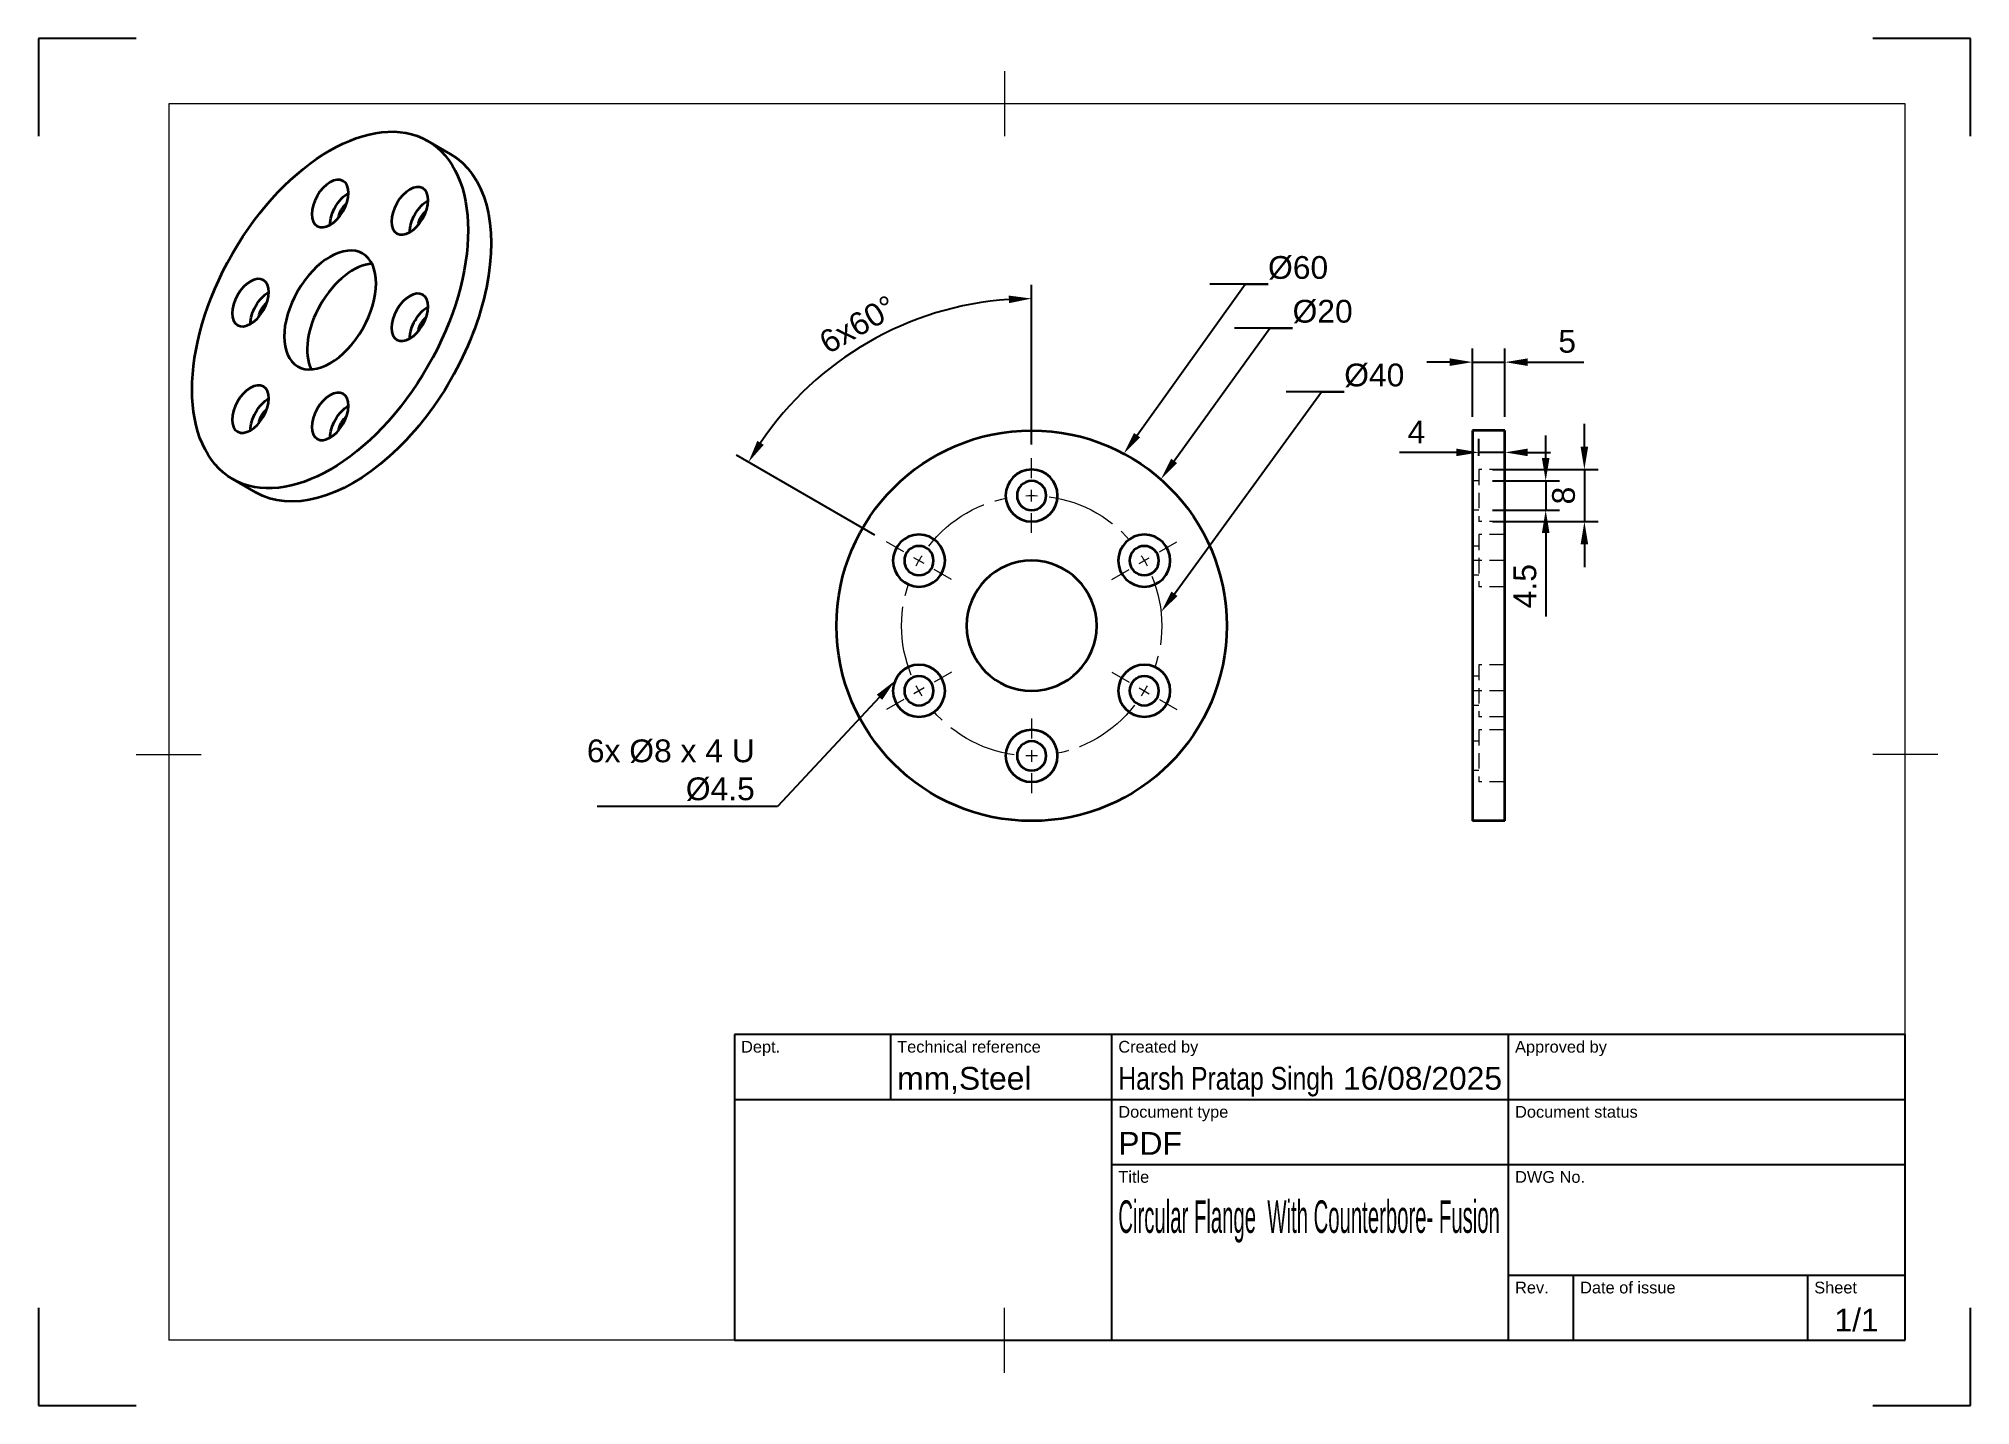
# Model space of a CAD drawing. Header units: millimetres. Extents: x 0 to 297, y 0 to 210.
import ezdxf
from ezdxf import colors
from ezdxf.entities.mleader import LeaderData, LeaderLine
from ezdxf.enums import TextEntityAlignment as Align
from ezdxf.math import Vec2, Vec3

# ---------------------------------------------------------------- set-up
doc = ezdxf.new("R2010")
doc.units = ezdxf.units.MM
doc.header["$LTSCALE"] = 0.75
doc.linetypes.add('CENTER2', pattern=[28.575, 19.05, -3.175, 3.175, -3.175])
doc.linetypes.add('HIDDEN2', pattern=[4.7625, 3.175, -1.5875])
for name, color, linetype, lineweight in [('BORDER', 7, 'Continuous', 18), ('FD_Dimensions', 7, 'Continuous', 18), ('Hidden', 7, 'HIDDEN2', 18), ('Hole Notes', 7, 'Continuous', 18), ('Leaders', 7, 'Continuous', 18), ('Smart Centers', 7, 'CENTER2', 18), ('TITLEBLOCK', 7, 'Continuous', 25), ('Visible', 7, 'Continuous', 35)]:
    doc.layers.add(name, color=color, linetype=linetype, lineweight=lineweight)
doc.styles.add('FusionTitle', font='arial.ttf')
doc.styles.get("Standard").update_dxf_attribs({"font": 'arial.ttf'})
doc.dimstyles.new('Dim-ISO-25', dxfattribs={"dimtxt": 3.5, "dimasz": 3.5, "dimexe": 2.1, "dimexo": 2.1, "dimgap": 1.4, "dimtad": 1, "dimzin": 12, "dimdsep": 46, "dimtxsty": 'Standard', "dimcen": 0, "dimazin": 3, "dimtp": 0.1, "dimtm": 0.1, "dimtfac": 0.714286, "dimtmove": 0, "dimatfit": 3, "dimfxl": 1, "dimtzin": 12, "dimarcsym": 0})

# ---------------------------------------------------------------- blocks, each defined once
blk = doc.blocks.new('ISO_A4(L)_SHEET')
at = {"layer": 'BORDER'}
for p, q in [((148.5, 205), (148.5, 195)), ((287, 200), (20, 200)), ((20, 200), (20, 10)), ((287, 10), (287, 200)), ((15, 100), (25, 100)), ((292, 100), (282, 100)), ((148.5, 5), (148.5, 15)), ((287, 10), (20, 10))]:
    blk.add_line(p, q, dxfattribs=at)
at = {"layer": 'Defpoints'}
for p, q in [((0, 210), (0, 195)), ((15, 210), (0, 210)), ((297, 210), (282, 210)), ((297, 195), (297, 210)), ((0, 15), (0, 0)), ((297, 0), (297, 15)), ((0, 0), (15, 0)), ((282, 0), (297, 0))]:
    blk.add_line(p, q, dxfattribs=at)
blk = doc.blocks.new('ISO_TITLEBLOCK')
at = {"layer": 'TITLEBLOCK'}
for p, q in [((0, 47), (-180, 47)), ((-180, 47), (-180, 0)), ((-156, 37), (-156, 47)), ((-122, 0), (-122, 47)), ((-61, 0), (-61, 47)), ((0, 0), (0, 47)), ((-180, 37), (0, 37)), ((-122, 27), (0, 27)), ((-61, 10), (0, 10)), ((-51, 0), (-51, 10)), ((-15, 0), (-15, 10)), ((-180, 0), (0, 0))]:
    blk.add_line(p, q, dxfattribs=at)
at = {"layer": 'TITLEBLOCK', "style": 'FusionTitle'}
for s, p in [('Dept.', (-179, 46)), ('Technical reference', (-155, 46)), ('Created by', (-121, 46)), ('Approved by', (-60, 46)), ('Document type', (-121, 36)), ('Document status', (-60, 36)), ('Title', (-121, 26)), ('DWG No.', (-60, 26)), ('Rev.', (-60, 9)), ('Date of issue', (-50, 9)), ('Sheet', (-14, 9))]:
    blk.add_text(s, height=1.8, dxfattribs=at).set_placement(p, align=Align.TOP_LEFT)
for tag, height, p in [('DEPT', 3.5, (-179, 42)), ('TECHNICAL_REFERENCE', 3.5, (-155, 42)), ('CREATED_BY', 3.5, (-121, 42)), ('APPROVED_BY', 3.5, (-60, 42)), ('DOCUMENT_TYPE', 3.5, (-121, 32)), ('DOCUMENT_STATUS', 3.5, (-60, 32)), ('TITLE_1', 5, (-121, 21.5)), ('TITLE_2', 5, (-121, 14)), ('TITLE_3', 5, (-121, 6.5)), ('DATE_OF_ISSUE', 3.5, (-50, 5))]:
    blk.add_attdef(tag, text='', height=height, dxfattribs=at).set_placement(p, align=Align.TOP_LEFT)
for tag, p in [('CREATED_DATE', (-62, 42)), ('APPROVED_DATE', (-0.99, 42))]:
    blk.add_attdef(tag, text='', height=3.5, dxfattribs=at).set_placement(p, align=Align.TOP_RIGHT)
for tag, height, p in [('DRAWING_NUMBER', 5, (-30.5, 19.75)), ('REV', 3.5, (-56, 4.85)), ('SHEET', 3.5, (-7.5, 4.85))]:
    blk.add_attdef(tag, text='', height=height, dxfattribs=at).set_placement(p, align=Align.TOP_CENTER)
blk = doc.blocks.new('*D18')
at = {"layer": 'Defpoints', "color": 0, "transparency": 16777216}
for p in [(225.450138, 160.292916), (220.450138, 149.792916), (225.450138, 149.792916)]:
    blk.add_point(p, dxfattribs=at)
at = {"layer": 'FD_Dimensions', "color": 0, "lineweight": -2, "transparency": 16777216}
for p, q in [((220.450138, 151.892916), (220.450138, 162.392916)), ((225.450138, 151.892916), (225.450138, 162.392916)), ((216.950138, 160.292916), (213.450138, 160.292916)), ((220.450138, 160.292916), (225.450138, 160.292916)), ((228.950138, 160.292916), (237.570739, 160.292916))]:
    blk.add_line(p, q, dxfattribs=at)
at = {"layer": 'FD_Dimensions', "color": 0, "transparency": 16777216}
for points in [[(216.950138, 160.876249), (216.950138, 159.709583), (220.450138, 160.292916)], [(228.950138, 160.876249), (228.950138, 159.709583), (225.450138, 160.292916)]]:
    blk.add_solid(points, dxfattribs=at)
at = {"layer": 'FD_Dimensions', "color": 0, "transparency": 16777216, "insert": (235.010438, 163.472759), "char_height": 3.5, "attachment_point": 5}
blk.add_mtext('5', dxfattribs=at)
blk = doc.blocks.new('*U7')
at = {"layer": 'Smart Centers', "color": 0, "ltscale": 0.75, "transparency": 16777216}
for p, q in [((-19.640509, 11.339453), (-22.300154, 12.875)), ((-12.340862, 7.125), (-15.000507, 8.660547))]:
    blk.add_line(p, q, dxfattribs=at)
at = {"layer": 'Smart Centers', "color": 0, "linetype": 'Continuous', "ltscale": 0.75, "transparency": 16777216}
blk.add_line((-16.547175, 9.553516), (-18.093842, 10.446485), dxfattribs=at)
at = {"layer": 'Smart Centers', "color": 0, "linetype": 'Continuous', "ltscale": 0.75, "transparency": 16777216, "extrusion": (0, 0, -1)}
blk.add_arc((0, 0), 20, 27.44162, 32.55838, dxfattribs=at)
blk = doc.blocks.new('*U8')
at = {"layer": 'Smart Centers', "color": 0, "ltscale": 0.75, "transparency": 16777216}
for p, q in [((0, 22.678907), (0, 25.75)), ((0, 14.25), (0, 17.321094))]:
    blk.add_line(p, q, dxfattribs=at)
at = {"layer": 'Smart Centers', "color": 0, "linetype": 'Continuous', "ltscale": 0.75, "transparency": 16777216}
blk.add_line((0, 19.107032), (0, 20.892969), dxfattribs=at)
at = {"layer": 'Smart Centers', "color": 0, "linetype": 'Continuous', "ltscale": 0.75, "transparency": 16777216, "extrusion": (0, 0, -1)}
blk.add_arc((0, 0), 20, 87.44162, 92.55838, dxfattribs=at)
blk = doc.blocks.new('*U9')
at = {"layer": 'Smart Centers', "color": 0, "ltscale": 0.75, "transparency": 16777216}
for p, q in [((19.640509, 11.339453), (22.300154, 12.875)), ((12.340862, 7.125), (15.000507, 8.660547))]:
    blk.add_line(p, q, dxfattribs=at)
at = {"layer": 'Smart Centers', "color": 0, "linetype": 'Continuous', "ltscale": 0.75, "transparency": 16777216}
blk.add_line((16.547175, 9.553516), (18.093842, 10.446485), dxfattribs=at)
at = {"layer": 'Smart Centers', "color": 0, "linetype": 'Continuous', "ltscale": 0.75, "transparency": 16777216, "extrusion": (0, 0, -1)}
blk.add_arc((0, 0), 20, 147.44162, 152.55838, dxfattribs=at)
blk = doc.blocks.new('*U10')
at = {"layer": 'Smart Centers', "color": 0, "ltscale": 0.75, "transparency": 16777216}
for p, q in [((12.340862, -7.125), (15.000507, -8.660547)), ((19.640509, -11.339453), (22.300154, -12.875))]:
    blk.add_line(p, q, dxfattribs=at)
at = {"layer": 'Smart Centers', "color": 0, "linetype": 'Continuous', "ltscale": 0.75, "transparency": 16777216}
blk.add_line((16.547175, -9.553516), (18.093842, -10.446485), dxfattribs=at)
at = {"layer": 'Smart Centers', "color": 0, "linetype": 'Continuous', "ltscale": 0.75, "transparency": 16777216, "extrusion": (0, 0, -1)}
blk.add_arc((0, 0), 20, 207.44162, 212.55838, dxfattribs=at)
blk = doc.blocks.new('*U11')
at = {"layer": 'Smart Centers', "color": 0, "ltscale": 0.75, "transparency": 16777216}
for p, q in [((0, -14.25), (0, -17.321094)), ((0, -22.678907), (0, -25.75))]:
    blk.add_line(p, q, dxfattribs=at)
at = {"layer": 'Smart Centers', "color": 0, "linetype": 'Continuous', "ltscale": 0.75, "transparency": 16777216}
blk.add_line((0, -19.107032), (0, -20.892969), dxfattribs=at)
at = {"layer": 'Smart Centers', "color": 0, "linetype": 'Continuous', "ltscale": 0.75, "transparency": 16777216, "extrusion": (0, 0, -1)}
blk.add_arc((0, 0), 20, 267.44162, 272.55838, dxfattribs=at)
blk = doc.blocks.new('*U12')
at = {"layer": 'Smart Centers', "color": 0, "ltscale": 0.75, "transparency": 16777216}
for p, q in [((-12.340862, -7.125), (-15.000507, -8.660547)), ((-19.640509, -11.339453), (-22.300154, -12.875))]:
    blk.add_line(p, q, dxfattribs=at)
at = {"layer": 'Smart Centers', "color": 0, "linetype": 'Continuous', "ltscale": 0.75, "transparency": 16777216}
blk.add_line((-16.547175, -9.553516), (-18.093842, -10.446485), dxfattribs=at)
at = {"layer": 'Smart Centers', "color": 0, "linetype": 'Continuous', "ltscale": 0.75, "transparency": 16777216, "extrusion": (0, 0, -1)}
blk.add_arc((0, 0), 20, 327.44162, 332.55838, dxfattribs=at)
blk = doc.blocks.new('*U13')
at = {"layer": 'Smart Centers', "color": 0, "ltscale": 0.75, "transparency": 16777216, "extrusion": (0, 0, -1)}
for start, end in [(37.6803, 82.3197), (97.6803, 142.3197), (337.6803, 22.3197), (157.6803, 202.3197), (277.6803, 322.3197), (217.6803, 262.3197)]:
    blk.add_arc((0, 0), 20, start, end, dxfattribs=at)
at = {"layer": 'Smart Centers', "color": 0, "ltscale": 0.75, "transparency": 16777216}
for name in ['*U8', '*U7', '*U9', '*U12', '*U10', '*U11']:
    blk.add_blockref(name, (0, 0), dxfattribs=at)
blk = doc.blocks.new('*D19')
at = {"layer": 'Defpoints', "color": 0, "transparency": 16777216}
for p in [(135.480263, 167.030977), (152.673511, 145.542916), (152.673511, 142.471822), (130.373357, 132.667916), (133.033002, 131.132369)]:
    blk.add_point(p, dxfattribs=at)
at = {"layer": 'FD_Dimensions', "color": 0, "lineweight": -2, "transparency": 16777216}
for p, q in [((152.673511, 147.642916), (152.673511, 172.16261)), ((128.554703, 133.717916), (107.320025, 145.977763))]:
    blk.add_line(p, q, dxfattribs=at)
blk.add_arc((152.673511, 119.792916), 50.269694, 93.989994, 146.010006, dxfattribs=at)
at = {"layer": 'FD_Dimensions', "color": 0, "transparency": 16777216}
for points in [[(149.155325, 170.523747), (149.19594, 169.357788), (152.673511, 170.06261)], [(111.487859, 147.587017), (110.498415, 148.20517), (109.138679, 144.927763)]]:
    blk.add_solid(points, dxfattribs=at)
at = {"layer": 'FD_Dimensions', "color": 0, "transparency": 16777216, "insert": (125.945161, 166.087776), "char_height": 3.5, "attachment_point": 5, "rotation": 30.00001157}
blk.add_mtext('6x60°', dxfattribs=at)
blk = doc.blocks.new('*D20')
at = {"layer": 'Defpoints', "color": 0, "transparency": 16777216}
for p in [(221.450138, 146.425709), (221.450138, 143.792916), (225.450138, 143.792916)]:
    blk.add_point(p, dxfattribs=at)
at = {"layer": 'FD_Dimensions', "color": 0, "lineweight": -2, "transparency": 16777216}
for p, q in [((221.450138, 145.892916), (221.450138, 148.525709)), ((225.450138, 145.892916), (225.450138, 148.525709)), ((217.950138, 146.425709), (209.229265, 146.425709)), ((225.450138, 146.425709), (221.450138, 146.425709)), ((228.950138, 146.425709), (232.450138, 146.425709))]:
    blk.add_line(p, q, dxfattribs=at)
at = {"layer": 'FD_Dimensions', "color": 0, "transparency": 16777216}
for points in [[(217.950138, 147.009042), (217.950138, 145.842376), (221.450138, 146.425709)], [(228.950138, 147.009042), (228.950138, 145.842376), (225.450138, 146.425709)]]:
    blk.add_solid(points, dxfattribs=at)
at = {"layer": 'FD_Dimensions', "color": 0, "transparency": 16777216, "insert": (211.839702, 149.575709), "char_height": 3.5, "attachment_point": 5}
blk.add_mtext('4', dxfattribs=at)
blk = doc.blocks.new('*D21')
at = {"layer": 'Defpoints', "color": 0, "transparency": 16777216}
for p in [(221.450138, 143.792916), (221.450138, 135.792916), (237.654377, 135.792916)]:
    blk.add_point(p, dxfattribs=at)
at = {"layer": 'FD_Dimensions', "color": 0, "lineweight": -2, "transparency": 16777216}
for p, q in [((237.654377, 147.292916), (237.654377, 150.792916)), ((223.550138, 143.792916), (239.754377, 143.792916)), ((237.654377, 143.792916), (237.654377, 135.792916)), ((223.550138, 135.792916), (239.754377, 135.792916)), ((237.654377, 132.292916), (237.654377, 128.792916))]:
    blk.add_line(p, q, dxfattribs=at)
at = {"layer": 'FD_Dimensions', "color": 0, "transparency": 16777216}
for points in [[(237.071044, 147.292916), (238.23771, 147.292916), (237.654377, 143.792916)], [(237.071044, 132.292916), (238.23771, 132.292916), (237.654377, 135.792916)]]:
    blk.add_solid(points, dxfattribs=at)
at = {"layer": 'FD_Dimensions', "color": 0, "transparency": 16777216, "insert": (234.467372, 139.792916), "char_height": 3.5, "attachment_point": 5, "rotation": 90}
blk.add_mtext('8', dxfattribs=at)
blk = doc.blocks.new('*D22')
at = {"layer": 'Defpoints', "color": 0, "transparency": 16777216}
for p in [(221.450138, 142.042916), (221.450138, 137.542916), (231.706954, 137.542916)]:
    blk.add_point(p, dxfattribs=at)
at = {"layer": 'FD_Dimensions', "color": 0, "lineweight": -2, "transparency": 16777216}
for p, q in [((231.706954, 145.542916), (231.706954, 149.042916)), ((223.550138, 142.042916), (233.806954, 142.042916)), ((231.706954, 142.042916), (231.706954, 137.542916)), ((223.550138, 137.542916), (233.806954, 137.542916)), ((231.706954, 134.042916), (231.706954, 121.203694))]:
    blk.add_line(p, q, dxfattribs=at)
at = {"layer": 'FD_Dimensions', "color": 0, "transparency": 16777216}
for points in [[(231.123621, 145.542916), (232.290287, 145.542916), (231.706954, 142.042916)], [(231.123621, 134.042916), (232.290287, 134.042916), (231.706954, 137.542916)]]:
    blk.add_solid(points, dxfattribs=at)
at = {"layer": 'FD_Dimensions', "color": 0, "transparency": 16777216, "insert": (228.527111, 125.873305), "char_height": 3.5, "attachment_point": 5, "rotation": 90}
blk.add_mtext('4.5', dxfattribs=at)

msp = doc.modelspace()

# ---------------------------------------------------------------- linework, layer by layer
at = {"layer": 'Hidden', "extrusion": (1, -2e-16, 2.967e-13)}
for p, q in [((221.450138, 143.792916), (221.450138, 135.792916)), ((225.450138, 143.792916), (221.450138, 143.792916)), ((221.450138, 142.042916), (220.450138, 142.042916)), ((221.450138, 137.542916), (220.450138, 137.542916)), ((225.450138, 135.792916), (221.450138, 135.792916)), ((221.450138, 133.792916), (221.450138, 125.792916)), ((225.450138, 133.792916), (221.450138, 133.792916)), ((221.450138, 132.042916), (220.450138, 132.042916)), ((225.450138, 129.792916), (220.450138, 129.792916)), ((221.450138, 127.542916), (220.450138, 127.542916)), ((225.450138, 125.792916), (221.450138, 125.792916)), ((221.450138, 113.792916), (221.450138, 105.792916)), ((225.450138, 113.792916), (221.450138, 113.792916)), ((221.450138, 112.042916), (220.450138, 112.042916)), ((225.450138, 109.792916), (220.450138, 109.792916)), ((221.450138, 107.542916), (220.450138, 107.542916)), ((225.450138, 105.792916), (221.450138, 105.792916)), ((221.450138, 102.042916), (220.450138, 102.042916)), ((221.450138, 103.792916), (221.450138, 95.792916)), ((225.450138, 103.792916), (221.450138, 103.792916)), ((221.450138, 97.542916), (220.450138, 97.542916)), ((225.450138, 95.792916), (221.450138, 95.792916))]:
    msp.add_line(p, q, dxfattribs=at)
at = {"layer": 'Visible', "extrusion": (-0.707107, 0.407196, 0.578093)}
for p, q in [((59.788637, 194.30738), (63.32417, 192.271401)), ((29.846704, 142.312374), (33.382238, 140.276395))]:
    msp.add_line(p, q, dxfattribs=at)
at = {"layer": 'Visible', "extrusion": (1, -2e-16, 2.967e-13)}
for p, q in [((220.450138, 149.792916), (220.450138, 89.792916)), ((225.450138, 149.792916), (220.450138, 149.792916)), ((225.450138, 89.792916), (225.450138, 149.792916)), ((225.450138, 89.792916), (220.450138, 89.792916))]:
    msp.add_line(p, q, dxfattribs=at)
at = {"layer": 'Visible'}
msp.add_circle((152.673511, 119.792916), 30, dxfattribs=at)
at = {"layer": 'Visible', "extrusion": (0, 0, -1)}
for centre, radius in [((-152.673511, 139.792916), 4), ((-152.673511, 139.792916), 2.25), ((-135.353003, 129.792916), 4), ((-169.994019, 129.792916), 4), ((-135.353003, 129.792916), 2.25), ((-169.994019, 129.792916), 2.25), ((-152.673511, 119.792916), 10), ((-135.353003, 109.792916), 4), ((-169.994019, 109.792916), 4), ((-135.353003, 109.792916), 2.25), ((-169.994019, 109.792916), 2.25), ((-152.673511, 99.792916), 4), ((-152.673511, 99.792916), 2.25)]:
    msp.add_circle(centre, radius, dxfattribs=at)
at = {"layer": 'Visible'}
msp.add_ellipse((44.81767, 168.309877), major_axis=(14.970966, 25.997503), ratio=0.5780931159, dxfattribs=at)
at = {"layer": 'Visible', "extrusion": (-3e-16, 1e-16, -1)}
msp.add_ellipse((48.353204, 166.273898), major_axis=(14.970966, 25.997503), ratio=0.5780931159, start_param=0, end_param=3.1415926536, dxfattribs=at)
at = {"layer": 'Visible', "extrusion": (-3e-16, 2e-16, -1)}
for centre, start_param, end_param in [((44.81767, 184.66082), 1.5707963268, 7.853981634), ((57.065119, 183.538185), 1.5707963268, 7.853981634), ((47.646097, 183.032037), 3.9250645582, 5.4997134025), ((59.893546, 181.909402), 3.9250645582, 5.4997134025), ((32.570221, 169.432511), 1.5707963268, 7.853981634), ((35.398648, 167.803729), 3.9250645582, 5.4997134025), ((57.065119, 167.187242), 1.5707963268, 7.853981634), ((59.893546, 165.558459), 3.9250645582, 5.4997134025), ((32.570221, 153.081569), 1.5707963268, 7.853981634), ((35.398648, 151.452786), 3.9250645582, 5.4997134025), ((44.81767, 151.958934), 1.5707963268, 7.853981634), ((47.646097, 150.330151), 3.9250645582, 5.4997134025)]:
    msp.add_ellipse(centre, major_axis=(1.996129, 3.466334), ratio=0.5780931159, start_param=start_param, end_param=end_param, dxfattribs=at)
at = {"layer": 'Visible', "extrusion": (-2e-16, 0, -1)}
for centre in [(47.646097, 183.032037), (59.893546, 181.909402), (35.398648, 167.803729), (59.893546, 165.558459), (35.398648, 151.452786), (47.646097, 150.330151)]:
    msp.add_ellipse(centre, major_axis=(1.122822, 1.949813), ratio=0.5780931159, start_param=4.1103088665, end_param=5.3144690942, dxfattribs=at)
at = {"layer": 'Visible', "extrusion": (-4e-16, 2e-16, -1)}
msp.add_ellipse((44.81767, 168.309877), major_axis=(4.990322, 8.665834), ratio=0.5780931159, start_param=1.5707963268, end_param=7.853981634, dxfattribs=at)
at = {"layer": 'Visible'}
msp.add_ellipse((48.353204, 166.273898), major_axis=(4.990322, 8.665834), ratio=0.5780931159, start_param=0.360638466, end_param=2.7809541875, dxfattribs=at)

# ---------------------------------------------------------------- block references
at = {"layer": 'BORDER'}
msp.add_blockref('ISO_A4(L)_SHEET', (0, 0), dxfattribs=at)
at = {"layer": 'Smart Centers', "ltscale": 0.75}
msp.add_blockref('*U13', (152.673511, 119.792916), dxfattribs=at)
at = {"layer": 'TITLEBLOCK'}
ref = msp.add_blockref('ISO_TITLEBLOCK', (287, 10), dxfattribs=at)
ref.add_attrib('DOCUMENT_TYPE', 'PDF', dxfattribs={"height": 3.5, "style": 'FusionTitle'}).set_placement((166, 42), align=Align.TOP_LEFT)
ref.add_attrib('CREATED_DATE', '16/08/2025', dxfattribs={"height": 3.5, "style": 'FusionTitle'}).set_placement((225, 52), align=Align.TOP_RIGHT)
ref.add_attrib('SHEET', '1/1', dxfattribs={"height": 3.5, "style": 'FusionTitle'}).set_placement((279.5, 14.85), align=Align.TOP_CENTER)
ref.add_attrib('TITLE_1', 'Circular Flange  With Counterbore- Fusion', dxfattribs={"height": 5, "style": 'FusionTitle', "width": 0.447168}).set_placement((166, 31.5), align=Align.TOP_LEFT)
ref.add_attrib('CREATED_BY', 'Harsh Pratap Singh', dxfattribs={"height": 3.5, "style": 'FusionTitle', "width": 0.776435}).set_placement((166, 52), align=Align.TOP_LEFT)
ref.add_attrib('TECHNICAL_REFERENCE', 'mm,Steel', dxfattribs={"height": 3.5, "style": 'FusionTitle'}).set_placement((132, 52), align=Align.TOP_LEFT)

# ---------------------------------------------------------------- dimensions: what is measured, and where the dimension line sits
at = {"layer": 'FD_Dimensions'}
dim = msp.add_angular_dim_2l(base=(135.480263, 167.030977), line1=((133.033002, 131.132369), (130.373357, 132.667916)), line2=((152.673511, 142.471822), (152.673511, 145.542916)), text='6x<>', dimstyle='Dim-ISO-25', override={"dimlfac": 1, "dimpost": ''}, dxfattribs=at)
dim.commit()
dim.dimension.update_dxf_attribs({"geometry": '*D19', "text_midpoint": (125.945161, 166.087776)})
for p1, p2, distance, override, picture, middle in [((220.450138, 149.792916), (225.450138, 149.792916), 10.5, {"dimlfac": 1, "dimclrd": 0, "dimclre": 0}, '*D18', (235.010438, 163.472759)), ((225.450138, 143.792916), (221.450138, 143.792916), -2.632793, {"dimlfac": 1, "dimclrd": 0, "dimclre": 0}, '*D20', (211.839702, 149.575709)), ((221.450138, 142.042916), (221.450138, 137.542916), 10.256816, {"dimlfac": 1}, '*D22', (228.527111, 125.873305))]:
    dim = msp.add_aligned_dim(p1=p1, p2=p2, distance=distance, dimstyle='Dim-ISO-25', override=override, dxfattribs=at)
    dim.commit()
    dim.dimension.update_dxf_attribs({"geometry": picture, "text_midpoint": middle})
dim = msp.add_linear_dim(base=(237.654377, 135.792916), p1=(221.450138, 143.792916), p2=(221.450138, 135.792916), angle=270, dimstyle='Dim-ISO-25', override={"dimlfac": 1}, dxfattribs=at)
dim.commit()
dim.dimension.update_dxf_attribs({"geometry": '*D21', "text_midpoint": (237.654377, 139.792916), "dimtype": 161})

# ---------------------------------------------------------------- leaders
at = {"layer": 'Hole Notes'}
ml = msp.add_multileader_mtext('Standard', dxfattribs=at)
ml.set_content('6x %%C8 x 4 U^J%%C4.5', color=256)
ml.set_leader_properties()
ml.build(insert=Vec2(0, 0))
ml.multileader.update_dxf_attribs({"text_left_attachment_type": 5, "text_right_attachment_type": 5, "dogleg_length": 3.5, "arrow_head_size": 3.5})
ctx = ml.context
ctx.base_point, ctx.char_height, ctx.arrow_head_size, ctx.landing_gap_size, ctx.plane_origin = Vec3(84.865086, 92.027388), 3.5, 3.5, 0, Vec3(131.669944, 121.719402)
ctx.left_attachment, ctx.right_attachment, ctx.text_align_type = 5, 5, 2
notes = []
notes.append((ctx, [(0, (1, 1, 0), (113.602808, 92.027388), (-1, 0), 3.5, [(0, [(131.669944, 111.35339)], 0, [])])]))
ctx.mtext.insert, ctx.mtext.alignment, ctx.mtext.flow_direction = Vec3(110.102808, 102.318566), 3, 5
at = {"layer": 'Leaders'}
ml = msp.add_multileader_mtext('Standard', dxfattribs=at)
ml.set_content('%%C60', color=256)
ml.set_leader_properties()
ml.build(insert=Vec2(0, 0))
ml.multileader.update_dxf_attribs({"text_left_attachment_type": 5, "text_right_attachment_type": 5, "dogleg_length": 3.5, "arrow_head_size": 3.5})
ctx = ml.context
ctx.base_point, ctx.char_height, ctx.arrow_head_size, ctx.landing_gap_size, ctx.plane_origin = Vec3(189.023126, 172.263404), 3.5, 3.5, 0, Vec3(166.840088, 156.603361)
ctx.left_attachment, ctx.right_attachment = 5, 5
notes.append((ctx, [(0, (1, 1, 0), (185.523126, 172.263404), (1, 0), 3.5, [(0, [(166.840088, 146.23735)], 0, [])])]))
ctx.mtext.insert, ctx.mtext.flow_direction = Vec3(189.023126, 176.592326), 5
ml = msp.add_multileader_mtext('Standard', dxfattribs=at)
ml.set_content('%%C20', color=256)
ml.set_leader_properties()
ml.build(insert=Vec2(0, 0))
ml.multileader.update_dxf_attribs({"text_left_attachment_type": 5, "text_right_attachment_type": 5, "dogleg_length": 3.5, "arrow_head_size": 3.5})
ctx = ml.context
ctx.base_point, ctx.char_height, ctx.arrow_head_size, ctx.landing_gap_size, ctx.plane_origin = Vec3(192.792745, 165.536418), 3.5, 3.5, 0, Vec3(172.529611, 152.647486)
ctx.left_attachment, ctx.right_attachment = 5, 5
notes.append((ctx, [(0, (1, 1, 0), (189.292745, 165.536418), (1, 0), 3.5, [(0, [(172.529612, 142.281475)], 0, [])])]))
ctx.mtext.insert, ctx.mtext.flow_direction = Vec3(192.792745, 169.865341), 5
ml = msp.add_multileader_mtext('Standard', dxfattribs=at)
ml.set_content('%%C40', color=256)
ml.set_leader_properties()
ml.build(insert=Vec2(0, 0))
ml.multileader.update_dxf_attribs({"text_left_attachment_type": 5, "text_right_attachment_type": 5, "dogleg_length": 3.5, "arrow_head_size": 3.5})
ctx = ml.context
ctx.base_point, ctx.char_height, ctx.arrow_head_size, ctx.landing_gap_size, ctx.plane_origin = Vec3(200.732369, 155.743856), 3.5, 3.5, 0, Vec3(178.921766, 144.685769)
ctx.left_attachment, ctx.right_attachment = 5, 5
notes.append((ctx, [(0, (1, 1, 0), (197.232369, 155.743856), (1, 0), 3.5, [(0, [(172.564882, 121.874591)], 0, [])])]))
ctx.mtext.insert, ctx.mtext.flow_direction = Vec3(200.732369, 160.072778), 5
for ctx, leaders in notes:
    for number, flags, end, landing, length, lines in leaders:
        leader = LeaderData()
        leader.index, (leader.has_last_leader_line, leader.has_dogleg_vector, leader.attachment_direction) = number, flags
        leader.last_leader_point, leader.dogleg_vector, leader.dogleg_length = Vec3(end), Vec3(landing), length
        for number, points, colour, breaks in lines:
            line = LeaderLine()
            line.index, line.vertices, line.color, line.breaks = number, Vec3.list(points), colors.encode_raw_color(colour), breaks
            leader.lines.append(line)
        ctx.leaders.append(leader)

doc.saveas('drawing.dxf')
